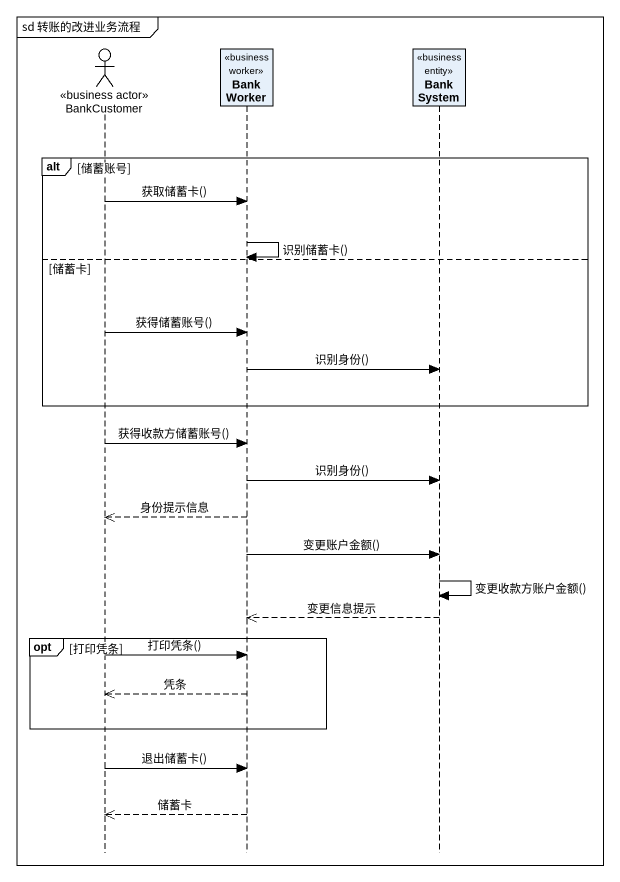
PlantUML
@startuml
mainframe sd 转账的改进业务流程
hide footbox
actor BankCustomer <<business actor>>
participant BankWorker <<business worker>>
participant BankSystem <<business entity>>

alt 储蓄账号
  BankCustomer -> BankWorker : 获取储蓄卡()
  BankWorker -> BankWorker : 识别储蓄卡()
else 储蓄卡
  BankCustomer -> BankWorker : 获得储蓄账号()
  BankWorker -> BankSystem : 识别身份()
end
BankCustomer -> BankWorker : 获得收款方储蓄账号()
BankWorker -> BankSystem : 识别身份()
BankWorker -->> BankCustomer : 身份提示信息
BankWorker -> BankSystem : 变更账户金额()
BankSystem -> BankSystem : 变更收款方账户金额()
BankSystem -->> BankWorker : 变更信息提示
opt 打印凭条
  BankCustomer -> BankWorker : 打印凭条()
  BankWorker -->> BankCustomer : 凭条
end
BankCustomer -> BankWorker : 退出储蓄卡()
BankWorker -->> BankCustomer : 储蓄卡
@enduml
